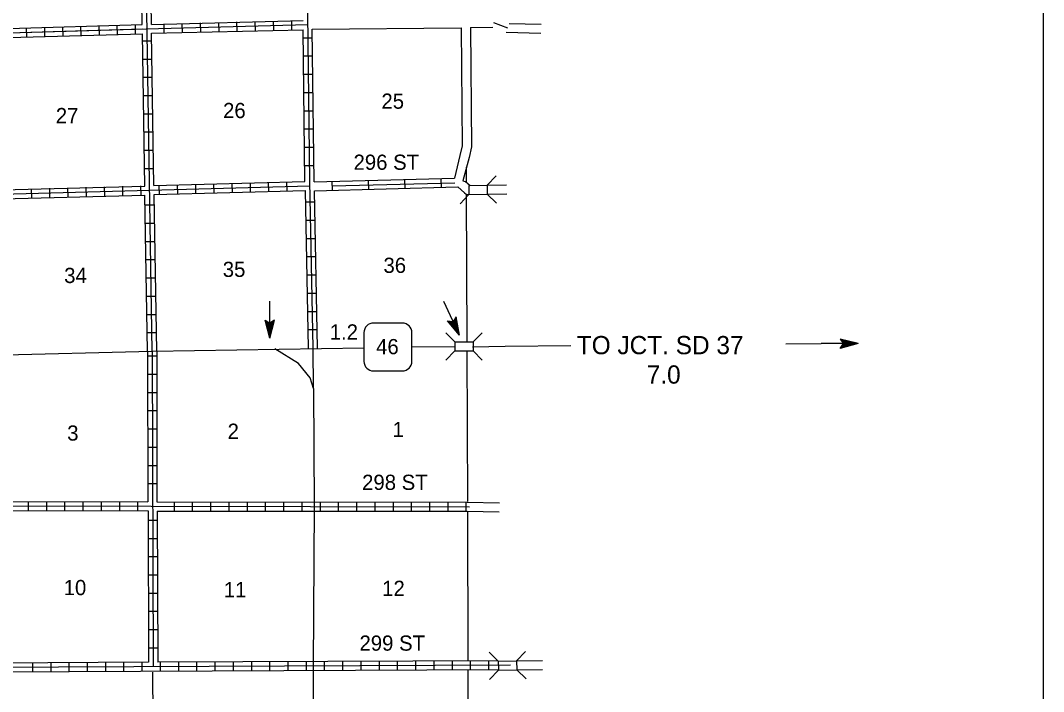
# Model space of a CAD drawing. Extents: x 1372974 to 1917401, y 15437295 to 15803266.
# Drawn here: x 1863865 to 1897509, y 15639418 to 15661493 of the extents above; entities that cross this region are included whole.
import ezdxf

# ---------------------------------------------------------------- set-up
doc = ezdxf.new("R2010")
doc.units = 0
for name, color, linetype in [('L10', 7, 'Continuous'), ('L13', 7, 'Continuous'), ('L14', 7, 'Continuous'), ('L18', 7, 'Continuous'), ('L23', 7, 'Continuous'), ('L28', 7, 'Continuous'), ('L3', 7, 'Continuous'), ('L30', 7, 'Continuous'), ('L53', 7, 'Continuous'), ('L8', 7, 'Continuous'), ('L9', 7, 'Continuous')]:
    doc.layers.add(name, color=color, linetype=linetype)

msp = doc.modelspace()

# ---------------------------------------------------------------- linework, layer by layer
at = {"layer": 'L10'}
for points in [[(1879426, 15661422), (1879882, 15661249)], [(1873460, 15661206), (1878360, 15661256)], [(1878360, 15661256), (1878393, 15657372), (1878318, 15657047), (1878143, 15656306)], [(1878660, 15661264), (1878693, 15657339), (1878618, 15656981), (1878416, 15656216)], [(1878660, 15661264), (1879402, 15661272)]]:
    msp.add_lwpolyline(points, dxfattribs=at)
at = {"layer": 'L13'}
for points in [[(1878535, 15656162), (1878535, 15656666)], [(1878560, 15650922), (1878536, 15655776)], [(1878577, 15645672), (1878560, 15650622)], [(1878593, 15640422), (1878577, 15645339)], [(1868202, 15640056), (1868285, 15629747)], [(1878610, 15635164), (1878593, 15640114)]]:
    msp.add_lwpolyline(points, dxfattribs=at)
at = {"layer": 'L18'}
for p, q in [((1879210, 15656074), (1879504, 15656379)), ((1878610, 15656064), (1879210, 15656074)), ((1878610, 15656064), (1878615, 15655764)), ((1879210, 15656074), (1879215, 15655774)), ((1878615, 15655764), (1878320, 15655458)), ((1878615, 15655764), (1879215, 15655774)), ((1879215, 15655774), (1879520, 15655479)), ((1878152, 15650922), (1877852, 15651222)), ((1878752, 15650922), (1879052, 15651222)), ((1878152, 15650622), (1877852, 15650322)), ((1878152, 15650922), (1878152, 15650622)), ((1878152, 15650922), (1878752, 15650922)), ((1878152, 15650622), (1878752, 15650622)), ((1878752, 15650922), (1878752, 15650622)), ((1878752, 15650622), (1879052, 15650322)), ((1879577, 15640422), (1879277, 15640714)), ((1880177, 15640431), (1880468, 15640739)), ((1879577, 15640422), (1880177, 15640431)), ((1879577, 15640422), (1879585, 15640122)), ((1880177, 15640431), (1880185, 15640131)), ((1879585, 15640122), (1879293, 15639814)), ((1879585, 15640122), (1880185, 15640131)), ((1880185, 15640131), (1880493, 15639839))]:
    msp.add_line(p, q, dxfattribs=at)
at = {"layer": 'L23'}
msp.add_line((1897509, 15475528), (1897509, 15770515), dxfattribs=at)
at = {"layer": 'L28'}
for p, q in [((1872068, 15651047), (1872068, 15652264)), ((1878302, 15651139), (1877793, 15652247)), ((1872068, 15651047), (1871910, 15651639)), ((1871910, 15651639), (1872068, 15651539)), ((1872068, 15651047), (1872218, 15651639)), ((1872218, 15651639), (1872068, 15651539)), ((1878193, 15651739), (1878093, 15651589)), ((1878227, 15651339), (1878160, 15651647)), ((1878252, 15651264), (1878177, 15651681)), ((1878285, 15651206), (1878185, 15651697)), ((1878302, 15651139), (1878193, 15651739)), ((1872052, 15651139), (1871935, 15651606)), ((1872060, 15651197), (1871952, 15651597)), ((1872052, 15651272), (1871985, 15651581)), ((1872060, 15651331), (1872010, 15651564)), ((1872052, 15651439), (1872027, 15651556)), ((1872052, 15651472), (1872052, 15651531)), ((1872068, 15651314), (1872068, 15651472)), ((1872068, 15651364), (1872068, 15651472)), ((1872077, 15651114), (1872193, 15651597)), ((1872077, 15651181), (1872177, 15651589)), ((1872077, 15651256), (1872152, 15651564)), ((1872077, 15651422), (1872093, 15651531)), ((1872077, 15651497), (1872085, 15651531)), ((1872085, 15651331), (1872118, 15651547)), ((1878302, 15651139), (1877910, 15651614)), ((1877910, 15651614), (1878093, 15651589)), ((1878252, 15651222), (1877952, 15651597)), ((1878235, 15651272), (1877968, 15651589)), ((1878193, 15651339), (1878002, 15651589)), ((1878177, 15651397), (1878035, 15651589)), ((1878127, 15651489), (1878052, 15651589)), ((1878110, 15651522), (1878085, 15651572)), ((1878118, 15651556), (1878118, 15651589)), ((1878152, 15651489), (1878127, 15651589)), ((1878193, 15651381), (1878127, 15651531)), ((1878168, 15651431), (1878127, 15651531)), ((1878202, 15651406), (1878135, 15651614))]:
    msp.add_line(p, q, dxfattribs=at)
at = {"layer": 'L3'}
for p, q in [((1876427, 15651539), (1875477, 15651539)), ((1875160, 15651222), (1875160, 15650281)), ((1876735, 15650281), (1876735, 15651222)), ((1875477, 15649964), (1876427, 15649964))]:
    msp.add_line(p, q, dxfattribs=at)
for points in [[(1868194, 15650614), (1875160, 15650722)], [(1873502, 15649389), (1873393, 15649739), (1873010, 15650206), (1872227, 15650689)], [(1873502, 15649389), (1873485, 15650714)], [(1876735, 15650756), (1878143, 15650772)], [(1855800, 15650318), (1857627, 15650364), (1862910, 15650481), (1868194, 15650614)], [(1873502, 15649389), (1873518, 15645506), (1873493, 15640256), (1873502, 15634905), (1873493, 15631889)]]:
    msp.add_lwpolyline(points, dxfattribs=at)
for centre, start, end in [((1875477, 15651225), 90.0011, 180.0011), ((1876422, 15651225), 0.0011, 90.0011), ((1875477, 15650280), 180.0011, 270.0011), ((1876422, 15650280), 270.0011, 0.0011)]:
    msp.add_arc(centre, 315, start, end, dxfattribs=at)
at = {"layer": 'L53'}
for p, q in [((1879210, 15656074), (1879849, 15656087)), ((1879215, 15655774), (1879854, 15655787)), ((1891418, 15650864), (1890826, 15651014)), ((1890826, 15651014), (1890926, 15650864)), ((1891351, 15650872), (1890868, 15650989)), ((1891285, 15650872), (1890876, 15650972)), ((1891418, 15650864), (1890201, 15650864)), ((1891418, 15650864), (1890826, 15650706)), ((1890826, 15650706), (1890926, 15650864)), ((1891326, 15650847), (1890860, 15650731)), ((1891268, 15650856), (1890868, 15650747)), ((1891193, 15650847), (1890885, 15650781)), ((1891210, 15650872), (1890901, 15650947)), ((1891135, 15650856), (1890901, 15650806)), ((1891026, 15650847), (1890910, 15650822)), ((1891135, 15650881), (1890918, 15650914)), ((1891043, 15650872), (1890935, 15650889)), ((1890968, 15650872), (1890935, 15650881)), ((1890993, 15650847), (1890935, 15650847)), ((1891151, 15650864), (1890993, 15650864)), ((1891101, 15650864), (1890993, 15650864))]:
    msp.add_line(p, q, dxfattribs=at)
for points in [[(1879935, 15661389), (1880985, 15661372)], [(1879835, 15661106), (1880977, 15661072)], [(1878735, 15650756), (1879802, 15650781)], [(1879802, 15650781), (1881960, 15650797)], [(1889035, 15650856), (1890201, 15650864)], [(1878560, 15645647), (1879618, 15645631)], [(1878552, 15645347), (1879610, 15645331)], [(1880177, 15640431), (1881027, 15640439)], [(1880177, 15640130), (1881027, 15640139)]]:
    msp.add_lwpolyline(points, dxfattribs=at)
at = {"layer": 'L8'}
for p, q in [((1869194, 15661097), (1869185, 15661397)), ((1869794, 15661114), (1869785, 15661414)), ((1870394, 15661131), (1870385, 15661431)), ((1870993, 15661147), (1870985, 15661447)), ((1871593, 15661164), (1871585, 15661464)), ((1872193, 15661172), (1872185, 15661472)), ((1872793, 15661189), (1872785, 15661489)), ((1864074, 15660950), (1864065, 15661248)), ((1864670, 15660968), (1864661, 15661266)), ((1865267, 15660986), (1865258, 15661284)), ((1865863, 15661004), (1865854, 15661302)), ((1866459, 15661022), (1866450, 15661320)), ((1867056, 15661040), (1867047, 15661338)), ((1867652, 15661058), (1867643, 15661356)), ((1868594, 15661081), (1868585, 15661381)), ((1868185, 15660814), (1867885, 15660814)), ((1873468, 15660914), (1873168, 15660914)), ((1868194, 15660214), (1867894, 15660214)), ((1873477, 15660314), (1873177, 15660314)), ((1873485, 15659714), (1873185, 15659714)), ((1868202, 15659614), (1867902, 15659614)), ((1873493, 15659114), (1873193, 15659114)), ((1868210, 15659014), (1867910, 15659014)), ((1868219, 15658414), (1867919, 15658414)), ((1873502, 15658514), (1873202, 15658514)), ((1868227, 15657814), (1867927, 15657814)), ((1873510, 15657914), (1873210, 15657914)), ((1868244, 15657214), (1867944, 15657214)), ((1873510, 15657314), (1873210, 15657314)), ((1873518, 15656714), (1873218, 15656714)), ((1868252, 15656614), (1867952, 15656614)), ((1866035, 15655706), (1866027, 15656006)), ((1866635, 15655722), (1866627, 15656022)), ((1867235, 15655739), (1867227, 15656039)), ((1867835, 15655756), (1867827, 15656056)), ((1868435, 15655772), (1868427, 15656072)), ((1869035, 15655789), (1869027, 15656089)), ((1869635, 15655806), (1869627, 15656106)), ((1870235, 15655822), (1870227, 15656122)), ((1870835, 15655839), (1870827, 15656139)), ((1871435, 15655856), (1871427, 15656156)), ((1872035, 15655872), (1872027, 15656172)), ((1872635, 15655889), (1872627, 15656189)), ((1864235, 15655656), (1864227, 15655956)), ((1864835, 15655672), (1864827, 15655972)), ((1865435, 15655689), (1865427, 15655989)), ((1868269, 15655414), (1867969, 15655414)), ((1873543, 15655514), (1873243, 15655514)), ((1868277, 15654814), (1867977, 15654814)), ((1873552, 15654914), (1873252, 15654914)), ((1868285, 15654214), (1867985, 15654214)), ((1873560, 15654314), (1873260, 15654314)), ((1873577, 15653714), (1873277, 15653714)), ((1868294, 15653614), (1867994, 15653614)), ((1868302, 15653014), (1868002, 15653014)), ((1873585, 15653114), (1873285, 15653114)), ((1868319, 15652414), (1868019, 15652414)), ((1873602, 15652514), (1873302, 15652514)), ((1868327, 15651814), (1868027, 15651814)), ((1873610, 15651914), (1873310, 15651914)), ((1873627, 15651314), (1873327, 15651314)), ((1868335, 15651214), (1868035, 15651214)), ((1868344, 15650447), (1868044, 15650447)), ((1868344, 15649847), (1868044, 15649847)), ((1868352, 15649247), (1868052, 15649247)), ((1868352, 15648647), (1868052, 15648647)), ((1868352, 15648047), (1868052, 15648047)), ((1868352, 15647447), (1868052, 15647447)), ((1868352, 15646847), (1868052, 15646847)), ((1868360, 15646247), (1868060, 15646247)), ((1864127, 15645372), (1864127, 15645672)), ((1864727, 15645372), (1864727, 15645672)), ((1865327, 15645372), (1865327, 15645672)), ((1865927, 15645364), (1865927, 15645664)), ((1866527, 15645364), (1866527, 15645664)), ((1867127, 15645364), (1867127, 15645664)), ((1867727, 15645364), (1867727, 15645664)), ((1868927, 15645364), (1868927, 15645664)), ((1869527, 15645364), (1869527, 15645664)), ((1870127, 15645364), (1870127, 15645664)), ((1870727, 15645364), (1870727, 15645664)), ((1871327, 15645356), (1871327, 15645656)), ((1871927, 15645356), (1871927, 15645656)), ((1872527, 15645356), (1872527, 15645656)), ((1873127, 15645356), (1873127, 15645656)), ((1873727, 15645356), (1873727, 15645656)), ((1874327, 15645356), (1874327, 15645656)), ((1874927, 15645356), (1874927, 15645656)), ((1875527, 15645356), (1875527, 15645656)), ((1876127, 15645347), (1876127, 15645647)), ((1876727, 15645347), (1876727, 15645647)), ((1877327, 15645347), (1877327, 15645647)), ((1877927, 15645347), (1877927, 15645647)), ((1878527, 15645347), (1878527, 15645647)), ((1868360, 15645047), (1868060, 15645047)), ((1868360, 15644447), (1868060, 15644447)), ((1868369, 15643847), (1868069, 15643847)), ((1868369, 15643247), (1868069, 15643247)), ((1868369, 15642647), (1868069, 15642647)), ((1868369, 15642047), (1868069, 15642047)), ((1868377, 15641447), (1868077, 15641447)), ((1868377, 15640847), (1868077, 15640847)), ((1864269, 15640064), (1864269, 15640364)), ((1864869, 15640072), (1864869, 15640372)), ((1865469, 15640072), (1865469, 15640372)), ((1866069, 15640072), (1866069, 15640372)), ((1866669, 15640072), (1866669, 15640372)), ((1867269, 15640081), (1867269, 15640381)), ((1867869, 15640081), (1867869, 15640381)), ((1868469, 15640081), (1868469, 15640381)), ((1869069, 15640089), (1869069, 15640389)), ((1869669, 15640089), (1869669, 15640389)), ((1870269, 15640089), (1870269, 15640389)), ((1870868, 15640097), (1870868, 15640397)), ((1871468, 15640097), (1871468, 15640397)), ((1872068, 15640097), (1872068, 15640397)), ((1872668, 15640097), (1872668, 15640397)), ((1873268, 15640106), (1873268, 15640406)), ((1873868, 15640106), (1873868, 15640406)), ((1874468, 15640106), (1874468, 15640406)), ((1875068, 15640114), (1875068, 15640414)), ((1875668, 15640114), (1875668, 15640414)), ((1876268, 15640114), (1876268, 15640414)), ((1876868, 15640114), (1876868, 15640414)), ((1877468, 15640122), (1877468, 15640422)), ((1878068, 15640122), (1878068, 15640422)), ((1878668, 15640122), (1878668, 15640422)), ((1879268, 15640130), (1879268, 15640431))]:
    msp.add_line(p, q, dxfattribs=at)
for points in [[(1868194, 15650614), (1867744, 15679198)], [(1873485, 15650714), (1873377, 15656206), (1873193, 15671823)], [(1867869, 15661364), (1867710, 15671539)], [(1868169, 15661364), (1868094, 15666256)], [(1868169, 15661364), (1873160, 15661497)], [(1863469, 15661231), (1867869, 15661364)], [(1863473, 15661081), (1867873, 15661214)], [(1863477, 15660931), (1867877, 15661056)], [(1867952, 15656047), (1867877, 15661056)], [(1867994, 15661214), (1873310, 15661356)], [(1868177, 15661072), (1873160, 15661189)], [(1868252, 15656064), (1868177, 15661072)], [(1873218, 15656197), (1873160, 15661189)], [(1873518, 15656189), (1873460, 15661206)], [(1852236, 15655522), (1862827, 15655764), (1873377, 15656056)], [(1857666, 15655797), (1862827, 15655914), (1867952, 15656047)], [(1868252, 15656064), (1873218, 15656197)], [(1857669, 15655497), (1862827, 15655614), (1867960, 15655747)], [(1868044, 15650614), (1867960, 15655747)], [(1868260, 15655764), (1873235, 15655897)], [(1868344, 15650614), (1868260, 15655764)], [(1873335, 15650714), (1873235, 15655897)], [(1873635, 15650714), (1873535, 15655889)], [(1868044, 15650614), (1868052, 15645664)], [(1868194, 15650614), (1868227, 15640247)], [(1868344, 15650614), (1868352, 15645656)], [(1863077, 15645672), (1868052, 15645664)], [(1868352, 15645656), (1878560, 15645647)], [(1862927, 15645522), (1878627, 15645497)], [(1863085, 15645372), (1868060, 15645364)], [(1868060, 15645364), (1868077, 15640381)], [(1868360, 15645356), (1868377, 15640381)], [(1868360, 15645356), (1878552, 15645347)], [(1879977, 15640281), (1857669, 15640189)], [(1868077, 15640381), (1863094, 15640356)], [(1879568, 15640431), (1868377, 15640381)], [(1879585, 15640130), (1863102, 15640056)]]:
    msp.add_lwpolyline(points, dxfattribs=at)
at = {"layer": 'L9'}
for p, q in [((1874109, 15656203), (1874116, 15655905)), ((1875301, 15656233), (1875309, 15655935)), ((1876494, 15656263), (1876502, 15655965)), ((1877687, 15656293), (1877695, 15655995))]:
    msp.add_line(p, q, dxfattribs=at)
for points in [[(1863477, 15661081), (1868002, 15661214)], [(1873518, 15656189), (1878143, 15656306)], [(1873535, 15655889), (1878243, 15656016)], [(1874112, 15656054), (1878147, 15656156)], [(1878243, 15656016), (1878465, 15655828), (1878517, 15655779), (1878614, 15655763)], [(1878416, 15656216), (1878498, 15656193), (1878650, 15656064)]]:
    msp.add_lwpolyline(points, dxfattribs=at)

# ---------------------------------------------------------------- texts
at = {"layer": 'L14'}
for s, p in [('25', (1875735, 15658589)), ('26', (1870527, 15658281)), ('27', (1865027, 15658114)), ('36', (1875802, 15653189)), ('34', (1865302, 15652856)), ('35', (1870518, 15653056)), ('1', (1876102, 15647789)), ('3', (1865402, 15647672)), ('2', (1870677, 15647731)), ('10', (1865285, 15642589)), ('11', (1870552, 15642522)), ('12', (1875760, 15642564))]:
    msp.add_text(s, height=500, rotation=360, dxfattribs=at).set_placement(p)
at = {"layer": 'L28'}
msp.add_text('1.2', height=500, rotation=360, dxfattribs=at).set_placement((1874035, 15650997))
at = {"layer": 'L3'}
msp.add_text('46', height=500, rotation=360, dxfattribs=at).set_placement((1875560, 15650514))
at = {"layer": 'L30'}
for s, p in [('296 ST', (1874818, 15656580)), ('298 ST', (1875100, 15646051)), ('299 ST', (1875014, 15640762))]:
    msp.add_text(s, height=500, rotation=360, dxfattribs=at).set_placement(p)
at = {"layer": 'L53'}
for s, height, p in [('TO JCT. SD 37', 599.98, (1882160, 15650514)), ('7.0', 600, (1884460, 15649547))]:
    msp.add_text(s, height=height, rotation=360, dxfattribs=at).set_placement(p)

doc.saveas('drawing.dxf')
